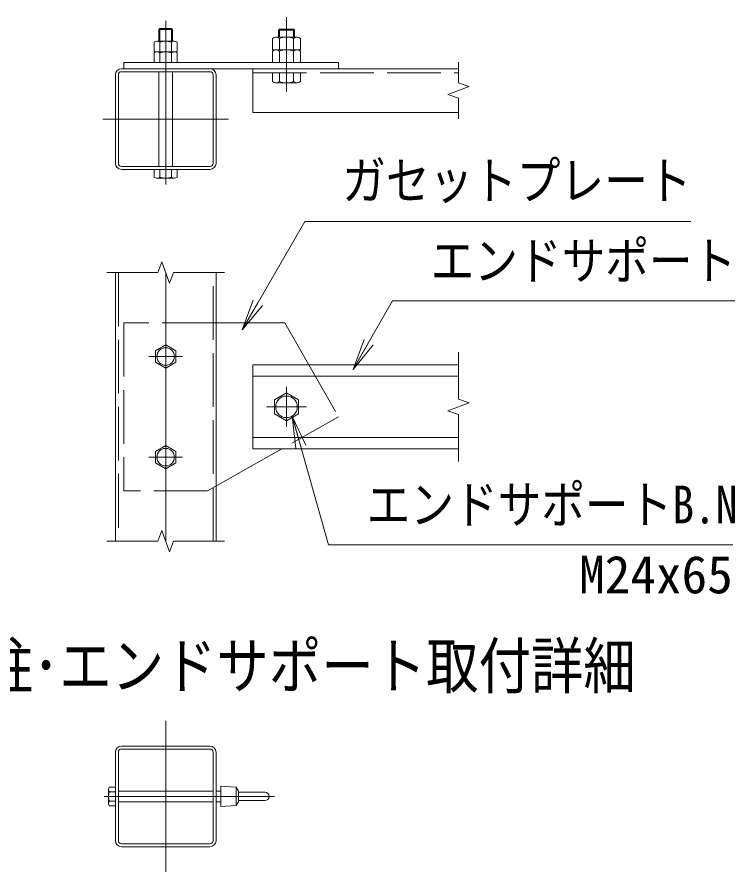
# Model space of a CAD drawing. Units: millimetres at full size; details may follow other scales. Extents: x -14700 to 14700, y -10395 to 10395.
# Drawn here: x 6680 to 9889, y -2850 to 970 of the extents above; entities that cross this region are included whole.
import ezdxf
from ezdxf.enums import TextEntityAlignment as Align

# ---------------------------------------------------------------- set-up
doc = ezdxf.new("R2010")
doc.units = ezdxf.units.MM
doc.header["$LTSCALE"] = 40
doc.linetypes.add('DASHED', pattern=[7.5, 6, -1.5])
doc.linetypes.add('USER1', pattern=[50.8, 31.75, -6.35, 6.35, -6.35])
for name, color, linetype, lineweight in [('0-0_D-STR1', 1, 'Continuous', 18), ('0-1_D-BMK', 2, 'USER1', 13), ('0-2_D-STR3', 3, 'Continuous', 13), ('0-6_D-STR-DIM', 7, 'Continuous', 13), ('0-7_0', 7, 'Continuous', 18), ('0-9_D-STR-TXT', 7, 'Continuous', 13), ('0-B_D-TTL-TXT', 7, 'Continuous', 13)]:
    doc.layers.add(name, color=color, linetype=linetype, lineweight=lineweight)
doc.styles.add('ＭＳ ゴシック', font='')
doc.styles.get('ＭＳ ゴシック').set_extended_font_data('MS Gothic')

# ---------------------------------------------------------------- blocks, each defined once
blk = doc.blocks.new('_Open')
at = {"layer": '0-7_0'}
blk.add_line((-40, 6.67), (0, 0), dxfattribs=at)
blk.add_lwpolyline([(-40, -6.67), (0, 0), (-40, 0)], dxfattribs=at)

msp = doc.modelspace()

# ---------------------------------------------------------------- linework, layer by layer
at = {"layer": '0-0_D-STR1'}
for p, q in [((7542.04, 739.31), (7146.04, 739.31)), ((7542.04, 725.81), (7146.04, 725.81)), ((7734.04, 739.31), (7734.04, 544.31)), ((7734.04, 739.31), (8652.89, 739.31)), ((7119.04, 712.31), (7119.04, 316.31)), ((7132.54, 712.31), (7132.54, 316.31)), ((7555.54, 316.31), (7555.54, 712.31)), ((7569.04, 316.31), (7569.04, 712.31)), ((7734.04, 544.31), (8652.89, 544.31)), ((7146.04, 302.81), (7542.04, 302.81)), ((7146.04, 289.31), (7542.04, 289.31)), ((7119.04, -171.72), (7119.04, -1371.72)), ((7569.04, -1371.72), (7569.04, -171.72)), ((8652.89, -584.22), (7734.04, -584.22)), ((8652.89, -635.22), (7734.04, -635.22)), ((7734.04, -908.22), (8652.89, -908.22)), ((7542.04, -2287.46), (7146.04, -2287.46)), ((7119.04, -2314.46), (7119.04, -2710.46)), ((7132.54, -2314.46), (7132.54, -2710.46)), ((7542.04, -2300.96), (7146.04, -2300.96)), ((7555.54, -2710.46), (7555.54, -2314.46)), ((7569.04, -2710.46), (7569.04, -2314.46)), ((7146.04, -2723.96), (7542.04, -2723.96)), ((7146.04, -2737.46), (7542.04, -2737.46))]:
    msp.add_line(p, q, dxfattribs=at)
at = {"layer": '0-0_D-STR1', "linetype": 'DASHED'}
for p, q in [((7734.04, 721.31), (8652.89, 721.31)), ((7132.54, -171.72), (7132.54, -1371.72)), ((7555.54, -1371.72), (7555.54, -171.72))]:
    msp.add_line(p, q, dxfattribs=at)
at = {"layer": '0-0_D-STR1'}
msp.add_lwpolyline([(7734.04, -584.22), (7734.04, -959.22), (8652.89, -959.22)], dxfattribs=at)
for centre, radius, start, end in [((7146.04, 712.31), 27, 90, 180), ((7146.04, 712.31), 13.5, 90, 180), ((7542.04, 712.31), 27, 0, 90), ((7542.04, 712.31), 13.5, 0, 90), ((7146.04, 316.31), 27, 180, 270), ((7146.04, 316.31), 13.5, 180, 270), ((7542.04, 316.31), 13.5, 270, 0), ((7542.04, 316.31), 27, 270, 0), ((7146.04, -2314.46), 27, 90, 180), ((7542.04, -2314.46), 27, 0, 90), ((7146.04, -2314.46), 13.5, 90, 180), ((7542.04, -2314.46), 13.5, 0, 90), ((7146.04, -2710.46), 27, 180, 270), ((7146.04, -2710.46), 13.5, 180, 270), ((7542.04, -2710.46), 13.5, 270, 0), ((7542.04, -2710.46), 27, 270, 0)]:
    msp.add_arc(centre, radius, start, end, dxfattribs=at)
at = {"layer": '0-1_D-BMK'}
for p, q in [((7884.04, 636.95), (7884.04, 969.95)), ((7344.04, 221.14), (7344.04, 952.64)), ((7062.79, 514.31), (7625.29, 514.31)), ((7344.04, -1371.72), (7344.04, -171.72)), ((7419.04, -546.72), (7269.04, -546.72)), ((7884.04, -681.72), (7884.04, -861.72)), ((7794.04, -771.72), (7974.04, -771.72)), ((7419.04, -996.72), (7269.04, -996.72)), ((7344.04, -2849.96), (7344.04, -2174.96)), ((7069.42, -2512.46), (7830.4, -2512.46))]:
    msp.add_line(p, q, dxfattribs=at)
at = {"layer": '0-2_D-STR3'}
for p, q in [((7314.04, 915.25), (7318.1, 919.31)), ((7318.1, 919.31), (7369.98, 919.31)), ((7318.1, 862.31), (7318.1, 919.31)), ((7369.98, 862.31), (7369.98, 919.31)), ((7374.04, 915.25), (7369.98, 919.31)), ((7314.04, 862.31), (7314.04, 915.25)), ((7314.04, 915.25), (7374.04, 915.25)), ((7374.04, 862.31), (7374.04, 915.25)), ((7836.95, 880.31), (7933.49, 880.31)), ((7848.04, 911.44), (7852.91, 916.31)), ((7848.04, 880.31), (7848.04, 911.44)), ((7848.04, 911.44), (7920.04, 911.44)), ((7852.91, 916.31), (7915.16, 916.31)), ((7852.91, 880.31), (7852.91, 916.31)), ((7915.16, 880.31), (7915.16, 916.31)), ((7915.16, 916.31), (7920.04, 911.44)), ((7920.04, 880.31), (7920.04, 911.44)), ((7292.14, 814.31), (7292.14, 858.11)), ((7304.34, 862.31), (7382.98, 862.31)), ((7318.09, 814.31), (7318.09, 858.11)), ((7369.99, 814.31), (7369.99, 858.11)), ((7395.94, 858.11), (7395.94, 814.31)), ((7821.64, 823.31), (7821.64, 874.31)), ((7852.84, 823.31), (7852.84, 874.31)), ((7915.24, 823.31), (7915.24, 874.31)), ((7946.44, 874.31), (7946.44, 823.31)), ((7292.14, 814.31), (7395.94, 814.31)), ((7292.14, 766.31), (7292.14, 810.11)), ((7304.34, 814.31), (7382.98, 814.31)), ((7318.09, 766.31), (7318.09, 810.11)), ((7369.99, 766.31), (7369.99, 810.11)), ((7395.94, 810.11), (7395.94, 766.31)), ((7821.64, 823.31), (7946.44, 823.31)), ((7821.64, 766.31), (7821.64, 817.31)), ((7836.95, 823.31), (7933.49, 823.31)), ((7852.84, 766.31), (7852.84, 817.31)), ((7915.24, 766.31), (7915.24, 817.31)), ((7946.44, 817.31), (7946.44, 766.31)), ((7156.54, 766.31), (8116.54, 766.31)), ((7156.54, 766.31), (7156.54, 739.31)), ((7292.14, 766.31), (7395.94, 766.31)), ((7821.64, 766.31), (7946.44, 766.31)), ((8116.54, 766.31), (8116.54, 739.31)), ((7156.54, 739.31), (8116.54, 739.31)), ((7314.04, 302.81), (7314.04, 725.81)), ((7374.04, 302.81), (7374.04, 725.81)), ((7821.64, 721.31), (7946.44, 721.31)), ((7821.64, 682.31), (7821.64, 721.31)), ((7852.84, 682.31), (7852.84, 721.31)), ((7915.24, 682.31), (7915.24, 721.31)), ((7946.44, 682.31), (7946.44, 721.31)), ((7836.95, 676.31), (7933.49, 676.31)), ((7292.14, 289.31), (7395.94, 289.31)), ((7292.14, 254.51), (7292.14, 289.31)), ((7318.09, 254.51), (7318.09, 289.31)), ((7369.99, 254.51), (7369.99, 289.31)), ((7395.94, 254.51), (7395.94, 289.31)), ((7304.34, 250.31), (7382.98, 250.31)), ((7876.54, -396.72), (7569.04, -396.72)), ((7876.54, -396.72), (7983.68, -584.22)), ((7863.92, -959.22), (7531.54, -1146.72)), ((7089.04, -2480.84), (7089.04, -2543.85)), ((7091.44, -2470.91), (7119.04, -2470.91)), ((7119.04, -2470.91), (7119.04, -2554.01)), ((7590.04, -2467.46), (7590.04, -2557.46)), ((7659.04, -2471.96), (7659.04, -2552.96)), ((7119.04, -2491.68), (7091.44, -2491.68)), ((7132.54, -2488.46), (7555.54, -2488.46)), ((7569.04, -2488.46), (7590.04, -2488.46)), ((7669.34, -2488.46), (7669.34, -2536.46)), ((7669.34, -2493.71), (7787.29, -2493.71)), ((7119.04, -2533.23), (7091.44, -2533.23)), ((7091.44, -2554.01), (7119.04, -2554.01)), ((7132.54, -2536.46), (7555.54, -2536.46)), ((7569.04, -2536.46), (7590.04, -2536.46)), ((7590.04, -2557.46), (7659.04, -2552.96)), ((7659.04, -2552.96), (7669.34, -2536.46)), ((7669.34, -2531.21), (7787.29, -2531.21))]:
    msp.add_line(p, q, dxfattribs=at)
at = {"layer": '0-2_D-STR3', "linetype": 'DASHED'}
for p, q in [((7569.04, -396.72), (7156.54, -396.72)), ((7156.54, -396.72), (7156.54, -1146.72)), ((7983.68, -584.22), (8116.54, -816.72)), ((8116.54, -816.72), (7863.92, -959.22)), ((7531.54, -1146.72), (7156.54, -1146.72))]:
    msp.add_line(p, q, dxfattribs=at)
at = {"layer": '0-2_D-STR3'}
for points in [[(7388.98, -520.77), (7344.04, -494.82), (7299.09, -520.77), (7299.09, -572.67), (7344.04, -598.62), (7388.98, -572.67)], [(7830, -802.92), (7884.04, -834.12), (7938.08, -802.92), (7938.08, -740.52), (7884.04, -709.32), (7830, -740.52)], [(7388.98, -970.77), (7344.04, -944.82), (7299.09, -970.77), (7299.09, -1022.67), (7344.04, -1048.62), (7388.98, -1022.67)]]:
    msp.add_lwpolyline(points, close=True, dxfattribs=at)
msp.add_lwpolyline([(7590.04, -2467.46), (7659.04, -2471.96), (7669.34, -2488.46)], dxfattribs=at)
for centre, radius in [((7344.04, -546.72), 39.31), ((7884.04, -771.72), 48.27), ((7344.04, -996.72), 39.31)]:
    msp.add_circle(centre, radius, dxfattribs=at)
for centre, radius, start, end in [((7837.24, 857.04), 23.27, 47.91412, 132.08588), ((7884.04, 796.19), 84.12, 68.22895, 111.77105), ((7930.84, 857.62), 22.85, 46.94085, 133.05915), ((7305.11, 840.24), 22.09, 54.01973, 125.98027), ((7344.04, 780.05), 82.27, 71.61284, 108.38716), ((7382.96, 840.17), 22.14, 54.12648, 125.87352), ((7305.11, 792.24), 22.09, 54.01973, 125.98027), ((7344.04, 732.05), 82.27, 71.61284, 108.38716), ((7382.96, 792.17), 22.14, 54.12648, 125.87352), ((7837.24, 800.04), 23.27, 47.91412, 132.08588), ((7884.04, 739.19), 84.12, 68.22895, 111.77105), ((7930.84, 800.62), 22.85, 46.94085, 133.05915), ((7837.24, 699.59), 23.27, 227.91412, 312.08588), ((7884.04, 760.43), 84.12, 248.22895, 291.77105), ((7930.84, 699.01), 22.85, 226.94085, 313.05915), ((7305.11, 272.38), 22.09, 234.01973, 305.98027), ((7344.04, 332.58), 82.27, 251.61284, 288.38716), ((7382.96, 272.45), 22.14, 234.12648, 305.87352), ((7112.67, -2481.3), 23.64, 153.93467, 206.06533), ((7180.15, -2512.46), 91.12, 166.82041, 193.17959), ((7787.29, -2512.46), 18.75, 270, 90), ((7112.7, -2543.62), 23.67, 153.96929, 206.03071)]:
    msp.add_arc(centre, radius, start, end, dxfattribs=at)
at = {"layer": '0-6_D-STR-DIM'}
for p, q in [((8652.89, 768.56), (8652.89, 676.44)), ((8700.46, 659.13), (8605.32, 624.5)), ((8652.89, 676.44), (8700.46, 659.13)), ((8605.32, 624.5), (8652.89, 607.18)), ((8652.89, 607.18), (8652.89, 515.06)), ((7326.72, -124.15), (7309.41, -171.72)), ((7361.35, -219.29), (7326.72, -124.15)), ((7081.54, -171.72), (7309.41, -171.72)), ((7378.67, -171.72), (7361.35, -219.29)), ((7378.67, -171.72), (7606.54, -171.72)), ((8652.89, -527.97), (8652.89, -737.09)), ((8700.46, -754.41), (8605.32, -789.04)), ((8652.89, -737.09), (8700.46, -754.41)), ((8605.32, -789.04), (8652.89, -806.35)), ((8652.89, -806.35), (8652.89, -1015.47)), ((7326.72, -1324.15), (7309.41, -1371.72)), ((7361.35, -1419.29), (7326.72, -1324.15)), ((7081.54, -1371.72), (7309.41, -1371.72)), ((7378.67, -1371.72), (7361.35, -1419.29)), ((7378.67, -1371.72), (7606.54, -1371.72))]:
    msp.add_line(p, q, dxfattribs=at)
at = {"layer": '0-9_D-STR-TXT'}
for points in [[(9692.13, 56.23), (7965.55, 56.23), (7686.98, -426.26)], [(9888.59, -298.68), (8358.32, -298.68), (8182.82, -602.65)], [(9879.8, -1388.27), (8072.38, -1388.27), (7910.69, -817.22)]]:
    msp.add_lwpolyline(points, dxfattribs=at)

# ---------------------------------------------------------------- block references
at = {"layer": '0-9_D-STR-TXT', "xscale": 3.5, "yscale": 3.5}
for p, rotation in [((7685.98, -427.99), 240), ((8181.82, -604.39), 240), ((7910.14, -815.29), 105.80906)]:
    msp.add_blockref('_Open', p, dxfattribs=dict(at, rotation=rotation))

# ---------------------------------------------------------------- texts
at = {"layer": '0-9_D-STR-TXT', "style": 'ＭＳ ゴシック', "width": 0.85}
for s, p in [('ガセットプレート', (8133.12, 105.16)), ('エンドサポート', (8528.56, -253.29)), ('エンドサポートB.N', (8242.61, -1342.89))]:
    msp.add_text(s, height=168.3, dxfattribs=at).set_placement(p, align=Align.BOTTOM_LEFT)
at = {"layer": '0-9_D-STR-TXT', "style": 'ＭＳ ゴシック'}
msp.add_text('M24x65', height=168.3, dxfattribs=at).set_placement((9192.13, -1655.69), align=Align.BOTTOM_LEFT)
at = {"layer": '0-B_D-TTL-TXT', "style": 'ＭＳ ゴシック', "width": 0.85}
msp.add_text('端柱･エンドサポート取付詳細', height=202.1, dxfattribs=at).set_placement((6282.2, -2090.5), align=Align.BOTTOM_LEFT)

doc.saveas('drawing.dxf')
